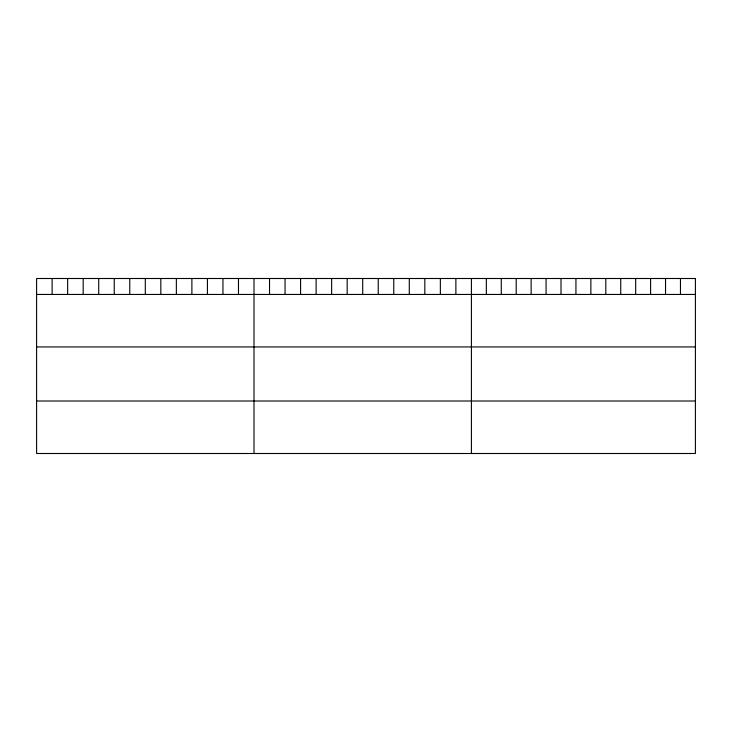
<?xml version="1.0" encoding="UTF-8"?>
<svg xmlns="http://www.w3.org/2000/svg" width="732" height="732" viewBox="0 0 732 732"><rect width="100%" height="100%" fill="white"/><g stroke="black" fill="none" stroke-linecap="round" stroke-linejoin="round"><path stroke-width="1.1" d="M36.6 294.447L695.4 294.447M36.6 346.931L695.4 346.931M36.6 401.008L695.4 401.008M680.467 278.499L680.467 294.447M665.534 278.499L665.534 294.447M650.602 278.499L650.602 294.447M635.669 278.499L635.669 294.447M620.736 278.499L620.736 294.447M605.803 278.499L605.803 294.447M590.87 278.499L590.87 294.447M575.938 278.499L575.938 294.447M561.005 278.499L561.005 294.447M546.072 278.499L546.072 294.447M531.139 278.499L531.139 294.447M516.206 278.499L516.206 294.447M501.274 278.499L501.274 294.447M486.341 278.499L486.341 294.447M471.408 278.499L471.408 453.501M455.88 278.499L455.88 294.447M440.353 278.499L440.353 294.447M424.825 278.499L424.825 294.447M409.289 278.499L409.289 294.447M393.761 278.499L393.761 294.447M378.234 278.499L378.234 294.447M362.706 278.499L362.706 294.447M347.178 278.499L347.178 294.447M331.651 278.499L331.651 294.447M316.123 278.499L316.123 294.447M300.587 278.499L300.587 294.447M285.059 278.499L285.059 294.447M269.532 278.499L269.532 294.447M254.004 278.499L254.004 453.501M238.476 278.499L238.476 294.447M222.949 278.499L222.949 294.447M207.421 278.499L207.421 294.447M191.885 278.499L191.885 294.447M176.357 278.499L176.357 294.447M160.83 278.499L160.83 294.447M145.302 278.499L145.302 294.447M129.774 278.499L129.774 294.447M114.247 278.499L114.247 294.447M98.719 278.499L98.719 294.447M83.183 278.499L83.183 294.447M67.655 278.499L67.655 294.447M52.128 278.499L52.128 294.447M695.4 278.499L36.6 278.499L36.6 453.501L695.4 453.501L695.4 278.499"/></g></svg>
